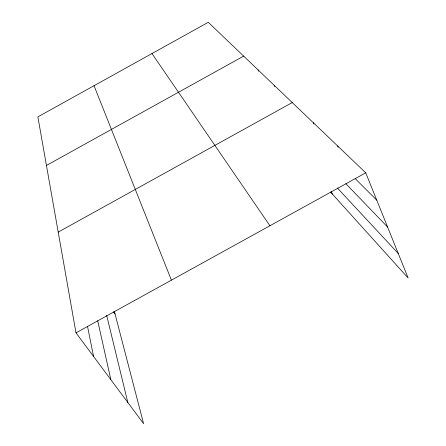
<?xml version="1.0" encoding="UTF-8"?>
<svg xmlns="http://www.w3.org/2000/svg" width="446" height="446" viewBox="0 0 446 446"><rect width="100%" height="100%" fill="white"/><g stroke="black" fill="none" stroke-linecap="round" stroke-linejoin="round"><path stroke-width="0.67" d="M46.445 165.455L243.661 56.124M58.214 232.104L292.242 102.563M114.366 311.353L143.595 423.7L75.998 332.85L365.748 172.836L408.129 277.997L330.508 191.986M365.748 172.836L208.282 22.3L37.871 116.874L75.998 332.85M355.295 178.723L376.764 200.165M345.828 183.674L387.596 227.047M337.321 187.961L398.25 253.484M113.485 311.765L115.068 314.04M151.975 53.548L269.919 225.754M258.067 69.894L258.641 71.154M274.156 85.27L274.708 86.518M331.25 191.501L332.365 194.043M313.393 122.778L313.934 124.044M337.644 145.97L338.174 147.236M94.034 85.704L171.403 280.16M106.655 315.344L127.835 402.515M97.691 320.707L110.842 379.674M87.561 326.578L93.56 356.449"/></g></svg>
